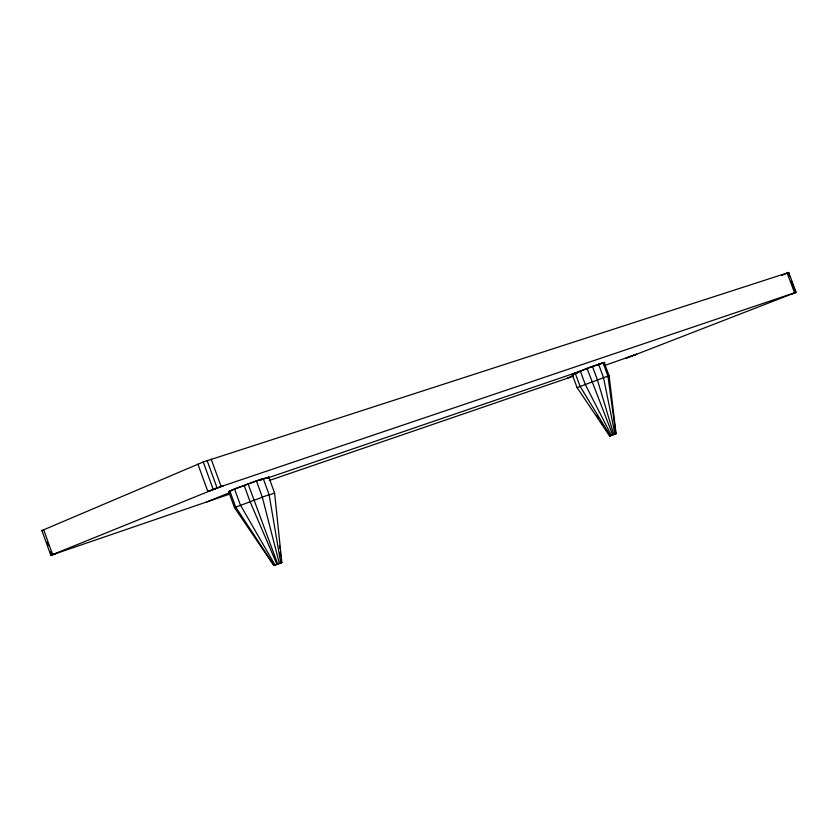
<?xml version="1.0" encoding="UTF-8"?>
<svg xmlns="http://www.w3.org/2000/svg" width="838" height="838" viewBox="0 0 838 838"><rect width="100%" height="100%" fill="white"/><g stroke="black" fill="none" stroke-linecap="round" stroke-linejoin="round"><path stroke-width="1.26" d="M273.827 565.514L280.751 563.01L269.103 494.661L263.247 478.603L234.514 488.91L240.391 505.042L275.084 565.126L273.827 565.514L234.493 507.629L228.68 491.686L229.811 490.911L256.386 480.855L268.82 477.105L267.448 478.058L575.13 372.983L602.993 362.718L607.938 376.084L615.836 433.77L609.907 435.854L605.036 428.312M207.112 460.565L217.094 487.978L50.846 555.29L41.9 530.559L203.236 461.989L788.726 272.486L796.1 292.253L795.608 292.504L636.597 354.254L604.219 365.619M267.448 478.058L268.82 477.21L274.602 493.069L281.83 562.528L277.881 563.88M786.233 273.607L788.726 272.486M234.493 507.629L269.103 494.661M604.083 362.812L604.9 362.341L589.009 367.568L572.05 374.649M234.514 488.91L228.753 491.759M567.483 378.221L572.836 375.476M795.608 292.504L792.57 293.719L796.1 292.253L221.138 486.532L211.155 459.151M263.247 478.603L259.34 480.436L268.82 477.21M50.343 551.582L51.621 555.112L55.685 553.782L50.846 555.29L229.748 494.064M610.294 435.812L609.666 436.011L577.078 387.606L572.165 374.314L575.13 372.983L580.074 386.339L610.294 435.812L611.342 435.446L612.672 434.932L587.092 368.563M577.078 387.606L607.938 376.084M602.993 362.718L597.62 364.97L600.94 363.839M206.242 502.13L230.513 492.315M781.582 275.482L785.227 274.026M276.257 564.498L274.916 565.022L275.712 564.781M609.666 436.011L610.986 435.498L609.907 435.854M613.06 434.702L616.066 433.623L609.153 375.937L604.261 362.707M616.066 433.623L614.746 434.136L615.836 433.77M197.894 464.116L207.855 491.477L217.094 487.978M207.855 491.477L223.327 485.789L213.219 489.402L203.236 461.989M268.694 495.132L274.602 493.069M606.953 376.712L609.153 375.937M269.333 480.488L573.601 376.115M228.68 491.686L231.089 490.859M572.165 374.314L578.911 372.009L573.737 374.188L577.078 373.099M280.562 562.916L281.83 562.528M279.944 563.251L280.751 563.01M41.9 530.559L42.696 530.433M274.11 565.451L235.656 506.969L229.811 490.911M596.687 415.376L598.772 418.612M600.856 421.849L603.643 426.154M611.342 435.446L585.217 384.317L580.263 370.899M276.969 564.403L250.07 501.658L244.225 485.6M788.254 272.769L789.553 276.247M791.282 280.887L795.178 291.341M787.123 272.926L794.508 292.734M277.776 564.163L248.038 483.788M598.552 364.174L603.517 377.582L614.966 434.115M592.393 366.332L597.368 379.782L613.751 434.576M256.386 480.855L262.263 496.986L279.41 563.534M43.628 529.689L52.595 554.494M46.949 542.186L48.216 545.706M279.494 545.716L279.808 548.314M280.28 552.211L280.751 556.097M281.222 559.994L281.537 562.591M636.597 354.254L626.258 358.056L636.597 354.254"/></g></svg>
